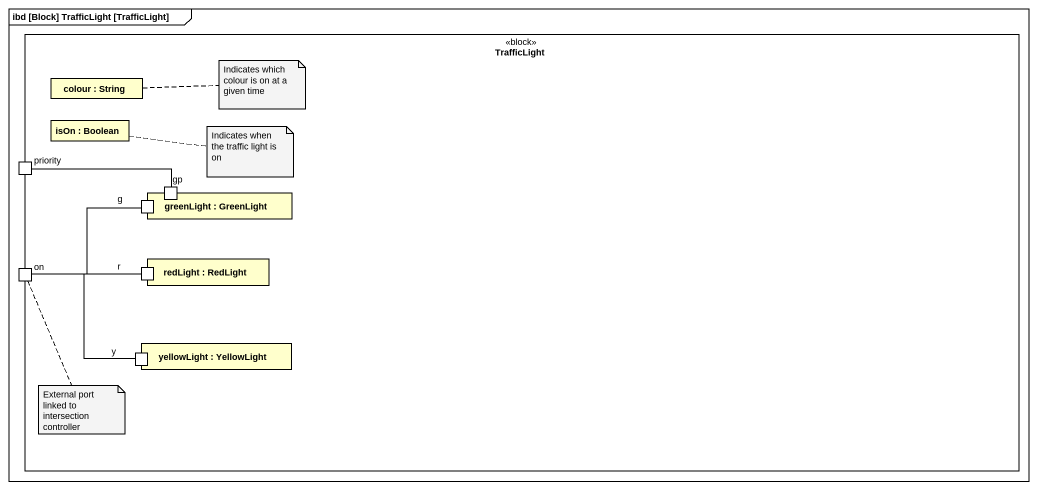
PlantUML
@startuml
mainframe ibd [Block] TrafficLight [TrafficLight]
rectangle TrafficLight <<block>> {
  rectangle "colour : String" as colour
  rectangle "isOn : Boolean" as isOn
  port priority
  rectangle "greenLight : GreenLight" as greenLight {
    port g
    port gp
  }
  port "on" as on_
  rectangle "redLight : RedLight" as redLight {
    port r
  }
  rectangle "yellowLight : YellowLight" as yellowLight {
    port y
  }
}
priority -right- gp
g -left- on_
r -left- on_
y -up- on_
note right of colour : Indicates which colour is on at a given time
note right of isOn : Indicates when the traffic light is on
note as N3
  External port linked to intersection controller
end note
N3 .. on_
@enduml
